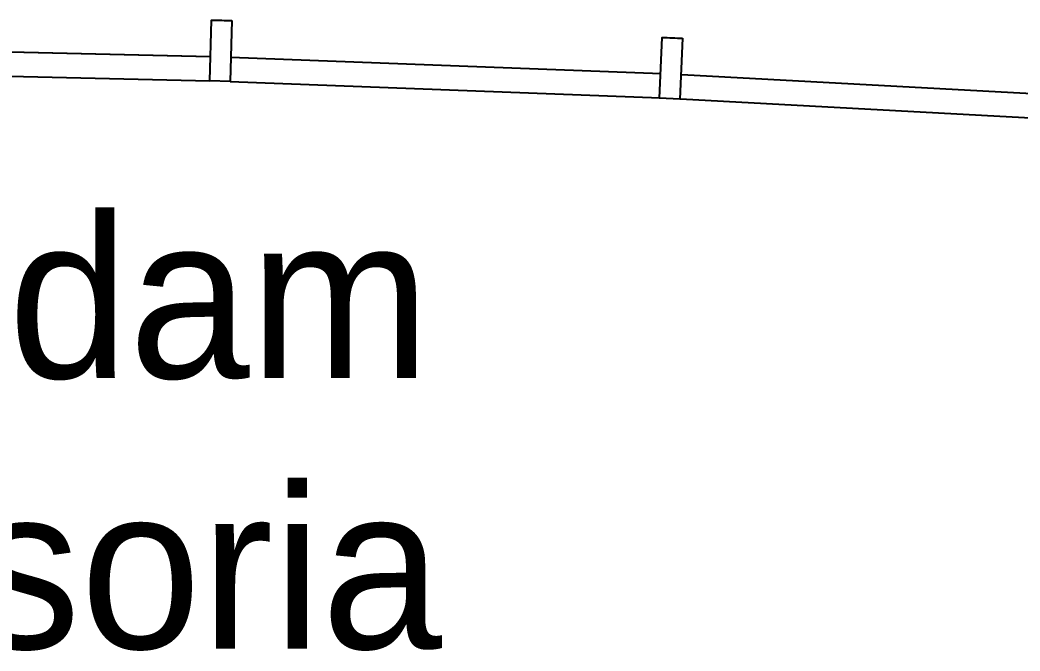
# Model space of a CAD drawing. Extents: x -1.7 to 87, y -33.6 to 19.
# Drawn here: x 16.861 to 19.327, y -1.639 to -0.083 of the extents above; entities that cross this region are included whole.
import ezdxf

# ---------------------------------------------------------------- set-up
doc = ezdxf.new("R2010")
doc.units = 0
doc.layers.add('AR-ESQ', color=2, linetype='Continuous')
doc.layers.add('AR-TXT', color=2, linetype='Continuous')
doc.styles.add('1-125', font='stylu.ttf', dxfattribs={"height": 0.2})

msp = doc.modelspace()

# ---------------------------------------------------------------- linework, layer by layer
at = {"layer": 'AR-ESQ'}
for points in [[(17.3832, -0.0849), (17.3786, -0.2349), (17.3286, -0.2333), (17.3332, -0.0834, -0.000172)], [(17.3832, -0.0849), (17.3786, -0.2349), (17.3286, -0.2333), (17.3332, -0.0834, -0.000172)], [(18.4944, -0.1285), (18.4875, -0.2783), (18.4376, -0.276), (18.4445, -0.1262, -0.000172)]]:
    msp.add_lwpolyline(points, format="xyb", close=True, dxfattribs=at)
for points in [[(16.2683, -0.1489), (17.3304, -0.1734)], [(16.2683, -0.1489), (17.33, -0.1734)], [(17.3809, -0.1749), (18.442, -0.2156)], [(18.4929, -0.218), (19.5533, -0.275)]]:
    msp.add_lwpolyline(points, dxfattribs=at)
at = {"layer": 'AR-ESQ', "color": 1}
for points in [[(16.2669, -0.2089), (17.3286, -0.2333)], [(17.3786, -0.2349), (18.4397, -0.2756)], [(18.4897, -0.2779), (19.5501, -0.3349)]]:
    msp.add_lwpolyline(points, dxfattribs=at)

# ---------------------------------------------------------------- texts
at = {"layer": 'AR-TXT', "color": 2, "insert": (16.7274, -0.769), "char_height": 0.2, "attachment_point": 5, "style": '1-125'}
msp.add_mtext('{\\H2x;\\PSegedam\\PAssesoria}', dxfattribs=at)

doc.saveas('drawing.dxf')
